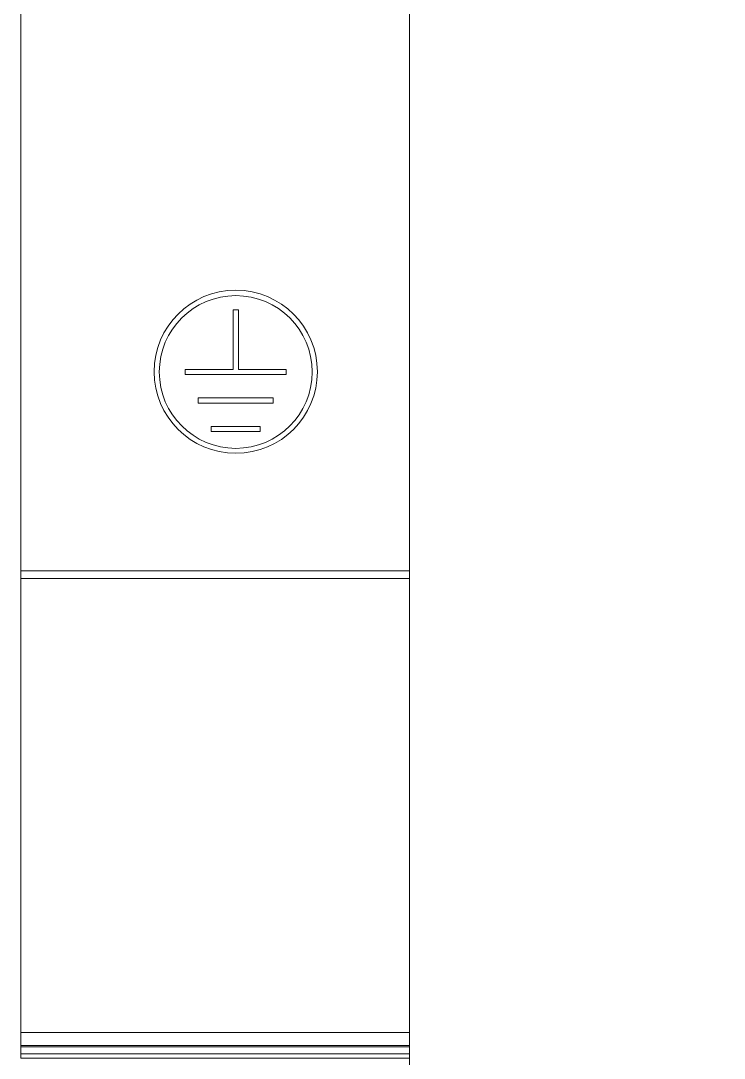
# Model space of a CAD drawing. Header units: millimetres. Extents: x 4137 to 6698, y 1400 to 3585.
# Drawn here: x 5096.45 to 5123.6, y 3241.95 to 3282.02 of the extents above; entities that cross this region are included whole.
import ezdxf

# ---------------------------------------------------------------- set-up
doc = ezdxf.new("R2010")
doc.units = ezdxf.units.MM
doc.layers.add('004-PI-DIN Šina', color=3, linetype='Continuous')

msp = doc.modelspace()

# ---------------------------------------------------------------- linework, layer by layer
at = {"color": 0, "linetype": 'ByBlock', "lineweight": 0, "ltscale": 0.25}
msp.add_lwpolyline([(5111.448, 3372.778), (5146.248, 3372.778), (5146.248, 3225.772), (5111.448, 3225.772), (5111.448, 3372.778)], dxfattribs=at)
at = {"layer": '004-PI-DIN Šina', "color": 0, "linetype": 'ByBlock', "lineweight": 0}
for p, q in [((5096.448, 3310.328), (5096.448, 3260.779)), ((5104.851, 3270.854), (5104.64, 3270.854)), ((5104.64, 3270.854), (5104.64, 3268.557)), ((5104.851, 3268.557), (5104.851, 3270.854)), ((5102.79, 3268.557), (5102.79, 3268.357)), ((5104.64, 3268.557), (5102.79, 3268.557)), ((5106.69, 3268.557), (5104.851, 3268.557)), ((5106.69, 3268.357), (5106.69, 3268.557)), ((5102.79, 3268.357), (5106.69, 3268.357)), ((5103.29, 3267.457), (5103.29, 3267.257)), ((5106.19, 3267.457), (5103.29, 3267.457)), ((5103.29, 3267.257), (5106.19, 3267.257)), ((5106.19, 3267.257), (5106.19, 3267.457)), ((5103.79, 3266.357), (5103.79, 3266.157)), ((5105.69, 3266.357), (5103.79, 3266.357)), ((5103.79, 3266.157), (5105.69, 3266.157)), ((5105.69, 3266.157), (5105.69, 3266.357)), ((5096.448, 3260.778), (5096.448, 3260.478)), ((5111.448, 3260.778), (5096.448, 3260.778)), ((5111.448, 3260.478), (5096.448, 3260.478)), ((5096.448, 3260.478), (5096.448, 3242.941)), ((5096.448, 3242.941), (5096.448, 3242.441)), ((5111.448, 3242.941), (5096.448, 3242.941)), ((5096.448, 3242.441), (5096.448, 3242.393)), ((5096.448, 3242.441), (5111.448, 3242.441)), ((5096.448, 3242.393), (5096.448, 3242.12)), ((5111.448, 3242.393), (5096.448, 3242.393)), ((5096.448, 3241.946), (5096.448, 3242.12)), ((5111.448, 3242.12), (5096.448, 3242.12)), ((5096.448, 3241.946), (5111.448, 3241.946))]:
    msp.add_line(p, q, dxfattribs=at)
for centre, radius in [((5104.745, 3268.467), 3.15), ((5104.745, 3268.457), 2.95)]:
    msp.add_circle(centre, radius, dxfattribs=at)

doc.saveas('drawing.dxf')
